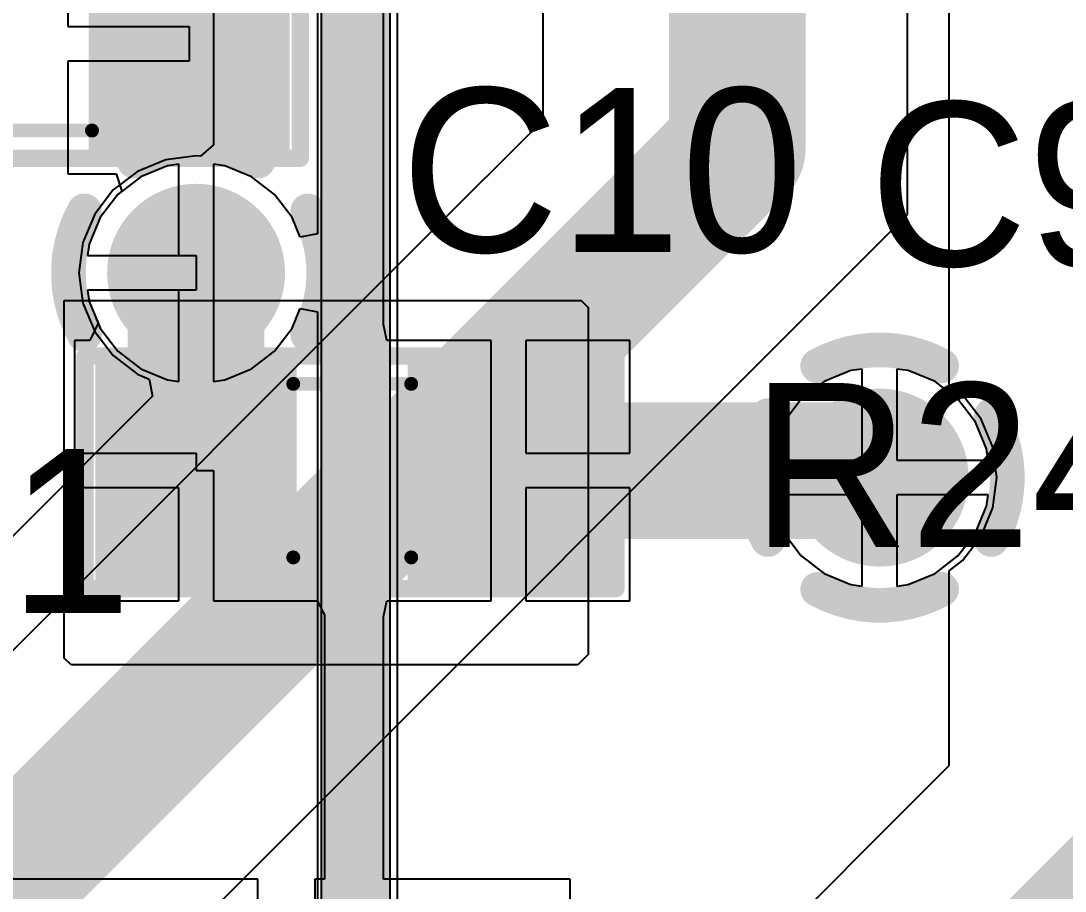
# Model space of a CAD drawing. Header units: millimetres. Extents: x -51 to 108, y 36 to 112.
# Drawn here: x 64.73 to 72.38, y 54.99 to 61.36 of the extents above; entities that cross this region are included whole.
import ezdxf

# ---------------------------------------------------------------- set-up
doc = ezdxf.new("R2010")
doc.units = ezdxf.units.MM
for name, color, linetype in [('BottomLayer', 5, 'Continuous'), ('BottomSolder', 6, 'Continuous'), ('InternalPlane1', 76, 'Continuous'), ('MidLayer1', 16, 'Continuous'), ('TopLayer', 1, 'Continuous'), ('TopOverlay', 2, 'Continuous'), ('TopSolder', 216, 'Continuous'), ('ViaHoleLayer', 16, 'Continuous')]:
    doc.layers.add(name, color=color, linetype=linetype)

# ---------------------------------------------------------------- blocks, each defined once
blk = doc.blocks.new('SM_0805_31')
at = {"layer": 'TopLayer'}
for points in [[(-1.778, -0.6985), (-0.508, -0.6985), (-1.778, 0.6985), (-0.508, 0.6985)], [(0.508, -0.6985), (1.778, -0.6985), (0.508, 0.6985), (1.778, 0.6985)]]:
    blk.add_solid(points, dxfattribs=at)
at = {"layer": 'TopOverlay'}
for points, const_width in [([(1.9304, 0.8382), (-1.9558, 0.8382)], 0.127), ([(-1.9558, 0.8382), (-1.9558, -0.8636)], 0.127), ([(1.9304, 0.8382), (1.9304, -0.8636)], 0.127), ([(0.4318, 0.635), (-0.4318, 0.635)], 0.1016), ([(0.4318, -0.635), (-0.4318, -0.635)], 0.1016), ([(1.9304, -0.8636), (-1.9558, -0.8636)], 0.127)]:
    blk.add_lwpolyline(points, dxfattribs=dict(at, const_width=const_width))
for points, const_width in [([(-1.98755, 0.8382, 1), (-1.92405, 0.8382, 1)], 0.0635), ([(-1.98755, 0.8382, 1), (-1.92405, 0.8382, 1)], 0.0635), ([(1.89865, 0.8382, 1), (1.96215, 0.8382, 1)], 0.0635), ([(1.89865, 0.8382, 1), (1.96215, 0.8382, 1)], 0.0635), ([(-0.4572, 0.635, 1), (-0.4064, 0.635, 1)], 0.0508), ([(0.4064, 0.635, 1), (0.4572, 0.635, 1)], 0.0508), ([(-0.4572, -0.635, 1), (-0.4064, -0.635, 1)], 0.0508), ([(0.4064, -0.635, 1), (0.4572, -0.635, 1)], 0.0508), ([(-1.98755, -0.8636, 1), (-1.92405, -0.8636, 1)], 0.0635), ([(-1.98755, -0.8636, 1), (-1.92405, -0.8636, 1)], 0.0635), ([(1.89865, -0.8636, 1), (1.96215, -0.8636, 1)], 0.0635), ([(1.89865, -0.8636, 1), (1.96215, -0.8636, 1)], 0.0635)]:
    blk.add_lwpolyline(points, format="xyb", close=True, dxfattribs=dict(at, const_width=const_width))
at = {"layer": 'TopSolder'}
for points in [[(-1.8796, -0.8001), (-0.4064, -0.8001), (-1.8796, 0.8001), (-0.4064, 0.8001)], [(0.4064, -0.8001), (1.8796, -0.8001), (0.4064, 0.8001), (1.8796, 0.8001)]]:
    blk.add_solid(points, dxfattribs=at)
blk = doc.blocks.new('SM_0805_92')
at = {"layer": 'TopLayer'}
for points in [[(-1.778, -0.6985), (-0.508, -0.6985), (-1.778, 0.6985), (-0.508, 0.6985)], [(0.508, -0.6985), (1.778, -0.6985), (0.508, 0.6985), (1.778, 0.6985)]]:
    blk.add_solid(points, dxfattribs=at)
at = {"layer": 'TopOverlay'}
for points, const_width in [([(-1.9558, 0.8382), (1.9304, 0.8382)], 0.127), ([(-1.9558, -0.8636), (-1.9558, 0.8382)], 0.127), ([(1.9304, -0.8636), (1.9304, 0.8382)], 0.127), ([(-0.4318, 0.635), (0.4318, 0.635)], 0.1016), ([(-0.4318, -0.635), (0.4318, -0.635)], 0.1016), ([(-1.9558, -0.8636), (1.9304, -0.8636)], 0.127)]:
    blk.add_lwpolyline(points, dxfattribs=dict(at, const_width=const_width))
for points, const_width in [([(-1.98755, 0.8382, 1), (-1.92405, 0.8382, 1)], 0.0635), ([(-1.98755, 0.8382, 1), (-1.92405, 0.8382, 1)], 0.0635), ([(1.89865, 0.8382, 1), (1.96215, 0.8382, 1)], 0.0635), ([(1.89865, 0.8382, 1), (1.96215, 0.8382, 1)], 0.0635), ([(-0.4572, 0.635, 1), (-0.4064, 0.635, 1)], 0.0508), ([(0.4064, 0.635, 1), (0.4572, 0.635, 1)], 0.0508), ([(-0.4572, -0.635, 1), (-0.4064, -0.635, 1)], 0.0508), ([(0.4064, -0.635, 1), (0.4572, -0.635, 1)], 0.0508), ([(-1.98755, -0.8636, 1), (-1.92405, -0.8636, 1)], 0.0635), ([(-1.98755, -0.8636, 1), (-1.92405, -0.8636, 1)], 0.0635), ([(1.89865, -0.8636, 1), (1.96215, -0.8636, 1)], 0.0635), ([(1.89865, -0.8636, 1), (1.96215, -0.8636, 1)], 0.0635)]:
    blk.add_lwpolyline(points, format="xyb", close=True, dxfattribs=dict(at, const_width=const_width))
at = {"layer": 'TopSolder'}
for points in [[(-1.8796, -0.8001), (-0.4064, -0.8001), (-1.8796, 0.8001), (-0.4064, 0.8001)], [(0.4064, -0.8001), (1.8796, -0.8001), (0.4064, 0.8001), (1.8796, 0.8001)]]:
    blk.add_solid(points, dxfattribs=at)

msp = doc.modelspace()

# ---------------------------------------------------------------- linework, layer by layer
at = {"layer": 'BottomLayer'}
for p, q in [((67.4878, 38.1), (67.4878, 73.1012)), ((66.9036, 65.3749), (66.9036, 59.7988)), ((65.8047, 60.2955), (65.6091, 60.2145)), ((65.8876, 60.3064), (65.8047, 60.2955)), ((65.8876, 59.6392), (65.8876, 60.3064)), ((66.2245, 60.2955), (66.1416, 60.3064)), ((66.1416, 60.3064), (66.1416, 59.5122)), ((66.4201, 60.2145), (66.2245, 60.2955)), ((65.6091, 60.2145), (65.4412, 60.0856)), ((66.588, 60.0856), (66.4201, 60.2145)), ((65.4412, 60.0856), (65.3123, 59.9177)), ((66.7169, 59.9177), (66.588, 60.0856)), ((65.3123, 59.9177), (65.2313, 59.7221)), ((66.7766, 59.7735), (66.7169, 59.9177)), ((66.9036, 59.7988), (66.7766, 59.7735)), ((65.2313, 59.7221), (65.2204, 59.6392)), ((65.2204, 59.6392), (65.8876, 59.6392)), ((66.1416, 59.5122), (66.1416, 58.718)), ((65.8876, 59.3852), (65.2204, 59.3852)), ((65.2204, 59.3852), (65.2313, 59.3023)), ((65.8876, 58.718), (65.8876, 59.3852)), ((65.2313, 59.3023), (65.3123, 59.1067)), ((66.7169, 59.1067), (66.7766, 59.2509)), ((66.7766, 59.2509), (66.9036, 59.2256)), ((66.9036, 59.2256), (66.9036, 37.9984)), ((65.3123, 59.1067), (65.4412, 58.9388)), ((66.588, 58.9388), (66.7169, 59.1067)), ((65.4412, 58.9388), (65.6091, 58.8099)), ((66.4201, 58.8099), (66.588, 58.9388)), ((65.6091, 58.8099), (65.8047, 58.7289)), ((66.2245, 58.7289), (66.4201, 58.8099)), ((70.8085, 58.7969), (70.6129, 58.7159)), ((70.8914, 58.8078), (70.8085, 58.7969)), ((70.8914, 58.1406), (70.8914, 58.8078)), ((71.2283, 58.7969), (71.1454, 58.8078)), ((71.1454, 58.8078), (71.1454, 58.1406)), ((71.4239, 58.7159), (71.2283, 58.7969)), ((65.8047, 58.7289), (65.8876, 58.718)), ((66.1416, 58.718), (66.2245, 58.7289)), ((70.6129, 58.7159), (70.445, 58.587)), ((71.5918, 58.587), (71.4239, 58.7159)), ((70.445, 58.587), (70.3161, 58.4191)), ((71.7207, 58.4191), (71.5918, 58.587)), ((70.3161, 58.4191), (70.2351, 58.2235)), ((71.8017, 58.2235), (71.7207, 58.4191)), ((70.2351, 58.2235), (70.2242, 58.1406)), ((71.8126, 58.1406), (71.8017, 58.2235)), ((70.2242, 58.1406), (70.8914, 58.1406)), ((71.1454, 58.1406), (71.8126, 58.1406)), ((70.8914, 57.8866), (70.2242, 57.8866)), ((70.2242, 57.8866), (70.2351, 57.8037)), ((70.8914, 57.2194), (70.8914, 57.8866)), ((71.8126, 57.8866), (71.1454, 57.8866)), ((71.1454, 57.8866), (71.1454, 57.2194)), ((71.8017, 57.8037), (71.8126, 57.8866)), ((70.2351, 57.8037), (70.3161, 57.6081)), ((71.7207, 57.6081), (71.8017, 57.8037)), ((70.3161, 57.6081), (70.445, 57.4402)), ((71.5918, 57.4402), (71.7207, 57.6081)), ((70.445, 57.4402), (70.6129, 57.3113)), ((71.4239, 57.3113), (71.5918, 57.4402)), ((70.6129, 57.3113), (70.8085, 57.2303)), ((71.2283, 57.2303), (71.4239, 57.3113)), ((70.8085, 57.2303), (70.8914, 57.2194)), ((71.1454, 57.2194), (71.2283, 57.2303))]:
    msp.add_line(p, q, dxfattribs=at)
at = {"layer": 'BottomLayer', "const_width": 0.55}
for points in [[(65.7396, 59.5122, 1), (66.2896, 59.5122, 1)], [(70.7434, 58.0136, 1), (71.2934, 58.0136, 1)]]:
    msp.add_lwpolyline(points, format="xyb", close=True, dxfattribs=at)
at = {"layer": 'BottomSolder', "const_width": 0.6516}
for points in [[(65.6888, 59.5122, 1), (66.3404, 59.5122, 1)], [(70.6926, 58.0136, 1), (71.3442, 58.0136, 1)]]:
    msp.add_lwpolyline(points, format="xyb", close=True, dxfattribs=at)
at = {"layer": 'InternalPlane1'}
for p, q in [((66.9308, 70.2564), (66.9308, 54.5846)), ((67.4352, 54.5846), (67.4352, 70.2564))]:
    msp.add_line(p, q, dxfattribs=at)
at = {"layer": 'InternalPlane1', "const_width": 0.5}
msp.add_lwpolyline([(67.183, 54.5846), (67.183, 70.2564)], dxfattribs=at)
at = {"layer": 'InternalPlane1', "const_width": 0.254}
for points in [[(65.5613, 60.33, -0.258618), (66.4679, 60.33)], [(65.1968, 59.0589, -0.258618), (65.1968, 59.9655)], [(66.8324, 59.9655, -0.258618), (66.8324, 59.0589)], [(70.5651, 58.8314, -0.258618), (71.4717, 58.8314)], [(66.4679, 58.6944, -0.258618), (65.5613, 58.6944)], [(70.2006, 57.5603, -0.258618), (70.2006, 58.4669)], [(71.8362, 58.4669, -0.258618), (71.8362, 57.5603)], [(71.4717, 57.1958, -0.258618), (70.5651, 57.1958)]]:
    msp.add_lwpolyline(points, format="xyb", dxfattribs=at)
at = {"layer": 'InternalPlane1', "const_width": 0.127}
for points in [[(65.4978, 60.33, 1), (65.6248, 60.33, 1)], [(66.4044, 60.33, 1), (66.5314, 60.33, 1)], [(65.1333, 59.9655, 1), (65.2603, 59.9655, 1)], [(66.7689, 59.9655, 1), (66.8959, 59.9655, 1)], [(65.1333, 59.0589, 1), (65.2603, 59.0589, 1)], [(66.7689, 59.0589, 1), (66.8959, 59.0589, 1)], [(70.5016, 58.8314, 1), (70.6286, 58.8314, 1)], [(71.4082, 58.8314, 1), (71.5352, 58.8314, 1)], [(65.4978, 58.6944, 1), (65.6248, 58.6944, 1)], [(66.4044, 58.6944, 1), (66.5314, 58.6944, 1)], [(70.1371, 58.4669, 1), (70.2641, 58.4669, 1)], [(71.7727, 58.4669, 1), (71.8997, 58.4669, 1)], [(70.1371, 57.5603, 1), (70.2641, 57.5603, 1)], [(71.7727, 57.5603, 1), (71.8997, 57.5603, 1)], [(70.5016, 57.1958, 1), (70.6286, 57.1958, 1)], [(71.4082, 57.1958, 1), (71.5352, 57.1958, 1)]]:
    msp.add_lwpolyline(points, format="xyb", close=True, dxfattribs=at)
at = {"layer": 'MidLayer1'}
for p, q in [((68.5546, 60.6298), (68.5546, 79.375)), ((71.2205, 64.0334), (71.2205, 59.9371)), ((71.5264, 58.6952), (71.5264, 64.0334)), ((66.1416, 61.6712), (66.1416, 60.4491)), ((67.7164, 59.7916), (68.5546, 60.6298)), ((66.1416, 60.4491), (66.0461, 60.3654)), ((65.7927, 60.3403), (65.5859, 60.2547)), ((66.0146, 60.3695), (65.7927, 60.3403)), ((66.0461, 60.3654), (66.0146, 60.3695)), ((65.5859, 60.2547), (65.4084, 60.1184)), ((65.4084, 60.1184), (65.2721, 59.9409)), ((65.2721, 59.9409), (65.1865, 59.7341)), ((71.2205, 59.9371), (66.1924, 54.9089)), ((63.373, 55.4482), (67.7164, 59.7916)), ((65.1865, 59.7341), (65.1573, 59.5122)), ((65.1573, 59.5122), (65.1865, 59.2903)), ((65.1865, 59.2903), (65.2721, 59.0835)), ((65.2721, 59.0835), (65.4084, 58.906)), ((65.4084, 58.906), (65.5859, 58.7697)), ((65.5859, 58.7697), (65.6715, 58.7343)), ((65.6715, 58.7343), (65.6963, 58.6097)), ((71.6246, 58.6198), (71.5264, 58.6952)), ((65.6963, 58.6097), (64.516, 57.4294)), ((71.7609, 58.4423), (71.6246, 58.6198)), ((71.8465, 58.2355), (71.7609, 58.4423)), ((71.8757, 58.0136), (71.8465, 58.2355)), ((71.8465, 57.7917), (71.8757, 58.0136)), ((71.7609, 57.5849), (71.8465, 57.7917)), ((71.6246, 57.4074), (71.7609, 57.5849)), ((71.5264, 57.332), (71.6246, 57.4074)), ((71.5264, 55.9054), (71.5264, 57.332)), ((71.12, 55.499), (71.5264, 55.9054)), ((68.7832, 53.1622), (71.12, 55.499))]:
    msp.add_line(p, q, dxfattribs=at)
for points, const_width in [([(69.977, 60.4266), (69.977, 72.1868)], 1), ([(64.008, 54.4576), (69.977, 60.4266)], 1), ([(70.485, 53.1622), (72.6186, 55.2958)], 0.4)]:
    msp.add_lwpolyline(points, dxfattribs=dict(at, const_width=const_width))
for points, const_width in [([(69.727, 60.4266, 1), (70.227, 60.4266, 1)], 0.5), ([(69.727, 60.4266, 1), (70.227, 60.4266, 1)], 0.5), ([(65.7396, 59.5122, 1), (66.2896, 59.5122, 1)], 0.55), ([(70.7434, 58.0136, 1), (71.2934, 58.0136, 1)], 0.55)]:
    msp.add_lwpolyline(points, format="xyb", close=True, dxfattribs=dict(at, const_width=const_width))
at = {"layer": 'TopLayer'}
for p, q in [((67.3862, 59.1334), (67.3862, 73.0758)), ((65.0748, 61.8871), (65.0748, 61.3156)), ((65.0748, 61.3156), (65.9638, 61.3156)), ((65.9638, 61.3156), (65.9638, 61.0616)), ((65.9638, 61.0616), (65.0748, 61.0616)), ((65.0748, 61.0616), (65.0748, 60.2361)), ((65.0748, 60.2361), (65.4287, 60.2361)), ((65.4287, 60.2361), (65.4718, 60.1091)), ((65.4412, 60.0856), (65.3123, 59.9177)), ((65.4718, 60.1091), (65.4412, 60.0856)), ((65.3123, 59.9177), (65.2313, 59.7221)), ((65.2313, 59.7221), (65.2204, 59.6392)), ((65.2204, 59.6392), (66.0146, 59.6392)), ((66.0146, 59.6392), (66.0146, 59.3852)), ((66.0146, 59.3852), (65.2204, 59.3852)), ((65.2204, 59.3852), (65.2313, 59.3023)), ((65.2313, 59.3023), (65.2969, 59.1439)), ((65.2969, 59.1439), (65.2362, 59.0169)), ((67.4116, 59.0169), (67.3862, 59.1334)), ((65.2362, 59.0169), (65.1256, 59.0169)), ((65.1256, 59.0169), (65.1256, 58.1914)), ((68.1736, 59.0169), (67.4116, 59.0169)), ((68.1736, 58.0644), (68.1736, 59.0169)), ((69.1896, 59.0169), (68.4276, 59.0169)), ((68.4276, 59.0169), (68.4276, 58.1914)), ((69.1896, 58.1914), (69.1896, 59.0169)), ((70.8085, 58.7969), (70.6129, 58.7159)), ((70.8914, 58.8078), (70.8085, 58.7969)), ((70.8914, 58.1406), (70.8914, 58.8078)), ((71.2283, 58.7969), (71.1454, 58.8078)), ((71.1454, 58.8078), (71.1454, 58.1406)), ((71.4239, 58.7159), (71.2283, 58.7969)), ((70.6129, 58.7159), (70.445, 58.587)), ((71.5918, 58.587), (71.4239, 58.7159)), ((70.445, 58.587), (70.3161, 58.4191)), ((71.7207, 58.4191), (71.5918, 58.587)), ((70.3161, 58.4191), (70.2351, 58.2235)), ((71.8017, 58.2235), (71.7207, 58.4191)), ((65.1256, 58.1914), (66.0146, 58.1914)), ((66.0146, 58.1914), (66.0146, 58.0644)), ((68.4276, 58.1914), (69.1896, 58.1914)), ((70.2351, 58.2235), (70.2242, 58.1406)), ((71.8126, 58.1406), (71.8017, 58.2235)), ((70.2242, 58.1406), (70.8914, 58.1406)), ((71.1454, 58.1406), (71.8126, 58.1406)), ((66.0146, 58.0644), (66.1416, 58.0644)), ((66.1416, 58.0644), (66.1416, 57.1119)), ((68.1736, 57.1119), (68.1736, 58.0644)), ((65.8876, 57.9374), (65.1256, 57.9374)), ((65.1256, 57.9374), (65.1256, 57.1119)), ((65.8876, 57.1119), (65.8876, 57.9374)), ((69.1896, 57.9374), (68.4276, 57.9374)), ((68.4276, 57.9374), (68.4276, 57.1119)), ((69.1896, 57.1119), (69.1896, 57.9374)), ((70.8914, 57.8866), (70.2242, 57.8866)), ((70.2242, 57.8866), (70.2351, 57.8037)), ((70.8914, 57.2194), (70.8914, 57.8866)), ((71.8126, 57.8866), (71.1454, 57.8866)), ((71.1454, 57.8866), (71.1454, 57.2194)), ((71.8017, 57.8037), (71.8126, 57.8866)), ((70.2351, 57.8037), (70.3161, 57.6081)), ((71.7207, 57.6081), (71.8017, 57.8037)), ((70.3161, 57.6081), (70.445, 57.4402)), ((71.5918, 57.4402), (71.7207, 57.6081)), ((70.445, 57.4402), (70.6129, 57.3113)), ((71.4239, 57.3113), (71.5918, 57.4402)), ((70.6129, 57.3113), (70.8085, 57.2303)), ((71.2283, 57.2303), (71.4239, 57.3113)), ((70.8085, 57.2303), (70.8914, 57.2194)), ((71.1454, 57.2194), (71.2283, 57.2303)), ((65.1256, 57.1119), (65.8876, 57.1119)), ((66.1416, 57.1119), (66.8274, 57.1119)), ((66.8274, 57.1119), (66.9036, 57.1119)), ((66.9036, 57.1119), (66.9544, 57.0059)), ((67.3862, 56.9954), (67.4116, 57.1119)), ((67.4116, 57.1119), (67.5132, 57.1119)), ((67.5132, 57.1119), (68.1736, 57.1119)), ((68.4276, 57.1119), (69.1896, 57.1119)), ((66.9544, 57.0059), (66.9544, 55.0751)), ((67.3862, 55.0751), (67.3862, 56.9954)), ((66.467, 55.0751), (64.597, 55.0751)), ((66.467, 53.0781), (66.467, 55.0751)), ((66.9544, 55.0751), (66.883, 55.0751)), ((66.883, 55.0751), (66.883, 53.0781)), ((68.753, 55.0751), (67.3862, 55.0751)), ((68.753, 54.8835), (68.753, 55.0751))]:
    msp.add_line(p, q, dxfattribs=at)
at = {"layer": 'TopLayer', "const_width": 1}
for points in [[(65.9638, 61.1886), (65.9638, 62.8396)], [(66.0146, 58.0644), (66.0146, 59.5122)], [(68.3006, 58.0644), (71.0692, 58.0644)], [(71.0184, 58.0136), (71.0692, 58.0644)], [(71.0184, 57.9882), (71.0184, 58.0136)]]:
    msp.add_lwpolyline(points, dxfattribs=at)
at = {"layer": 'TopLayer'}
for points, const_width in [([(65.7138, 61.1886, 1), (66.2138, 61.1886, 1)], 0.5), ([(65.7396, 59.5122, 1), (66.2896, 59.5122, 1)], 0.55), ([(65.7646, 59.5122, 1), (66.2646, 59.5122, 1)], 0.5), ([(65.7646, 58.0644, 1), (66.2646, 58.0644, 1)], 0.5), ([(68.0506, 58.0644, 1), (68.5506, 58.0644, 1)], 0.5), ([(70.7434, 58.0136, 1), (71.2934, 58.0136, 1)], 0.55), ([(70.8192, 58.0644, 1), (71.3192, 58.0644, 1)], 0.5), ([(70.8192, 58.0644, 1), (71.3192, 58.0644, 1)], 0.5), ([(70.7684, 58.0136, 1), (71.2684, 58.0136, 1)], 0.5), ([(70.7684, 58.0136, 1), (71.2684, 58.0136, 1)], 0.5), ([(70.7684, 57.9882, 1), (71.2684, 57.9882, 1)], 0.5)]:
    msp.add_lwpolyline(points, format="xyb", close=True, dxfattribs=dict(at, const_width=const_width))
at = {"layer": 'TopSolder'}
for p, q in [((65.0494, 56.6928), (65.0494, 59.309)), ((65.0494, 59.309), (68.834, 59.309)), ((68.834, 59.309), (68.8848, 59.2582)), ((68.8848, 59.2582), (68.8848, 56.7182)), ((65.1002, 56.642), (65.0494, 56.6928)), ((68.8848, 56.7182), (68.8086, 56.642)), ((68.8086, 56.642), (65.1002, 56.642))]:
    msp.add_line(p, q, dxfattribs=at)
at = {"layer": 'TopSolder', "const_width": 0.6516}
for points in [[(65.6888, 59.5122, 1), (66.3404, 59.5122, 1)], [(70.6926, 58.0136, 1), (71.3442, 58.0136, 1)]]:
    msp.add_lwpolyline(points, format="xyb", close=True, dxfattribs=at)
at = {"layer": 'ViaHoleLayer', "const_width": 0.3}
for points in [[(65.8646, 59.5122, 1), (66.1646, 59.5122, 1)], [(70.8684, 58.0136, 1), (71.1684, 58.0136, 1)]]:
    msp.add_lwpolyline(points, format="xyb", close=True, dxfattribs=at)

# ---------------------------------------------------------------- block references
for name, p, rotation in [('SM_0805_31', (64.8208, 61.1886), 180), ('SM_0805_92', (67.1576, 58.0644), 360)]:
    msp.add_blockref(name, p, dxfattribs=dict(rotation=rotation))

# ---------------------------------------------------------------- texts
at = {"layer": 'TopOverlay'}
for s, p in [('C10', (67.5132, 59.6646)), ('C9', (70.9422, 59.563)), ('R24', (70.0786, 57.5056)), ('IC1', (63.0428, 57.023))]:
    msp.add_text(s, height=1.2, dxfattribs=at).set_placement(p)

doc.saveas('drawing.dxf')
